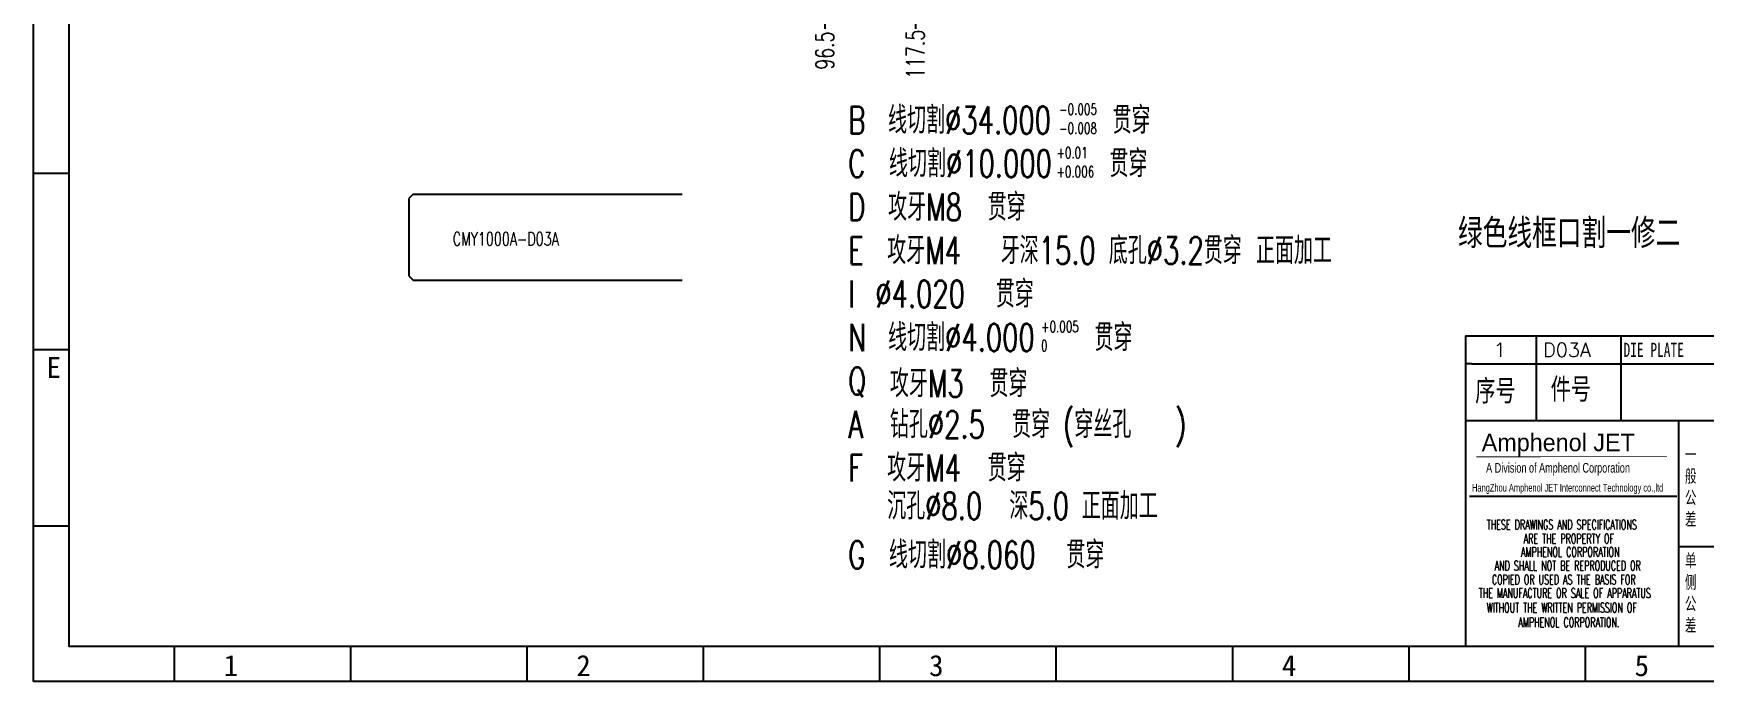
# Model space of a CAD drawing. Header units: millimetres. Extents: x -2852 to 5627, y -2271 to 1849.
# Drawn here: x 2876 to 3263.6, y -1220.9 to -1070.6 of the extents above; entities that cross this region are included whole.
import ezdxf
from ezdxf.enums import TextEntityAlignment as Align

# ---------------------------------------------------------------- set-up
doc = ezdxf.new("R2010")
doc.units = ezdxf.units.MM
doc.header["$PDSIZE"] = 3
doc.layers.add('1', color=7, linetype='Continuous')
doc.layers.add('41', color=1, linetype='Continuous')
doc.styles.add('CH', font='仿宋_GB2312_0.ttf')
doc.styles.add('jet01', font='simplex.shx', dxfattribs={"width": 0.7, "bigfont": 'hztxt.shx'})
doc.styles.add('jet02', font='simplex.shx', dxfattribs={"width": 0.7})
doc.styles.add('SIMPLEX', font='SIMPLEX')
doc.styles.get("Standard").update_dxf_attribs({"font": '仿宋_GB2312_0.ttf', "width": 0.7})
doc.styles.add('TEXTSTYLE_1', font='TRIUMB.TTF')
doc.styles.add('TEXTSTYLE_2', font='TRIUM.TTF')
doc.styles.add('tk', font='', dxfattribs={"width": 0.7})
doc.styles.add('tk 2', font='仿宋_GB2312_0.ttf', dxfattribs={"width": 0.65})
doc.styles.add('tk 4', font='simplex.shx', dxfattribs={"width": 0.65, "bigfont": 'bigfont.shx'})
doc.styles.get('tk').set_extended_font_data('NSimSun')
doc.dimstyles.new('jet02', dxfattribs={"dimtxt": 3.5, "dimasz": 2.1, "dimexe": 1, "dimexo": 0, "dimgap": 0.5, "dimtad": 0, "dimtoh": 1, "dimdec": 3, "dimzin": 9, "dimdsep": 46, "dimtxsty": 'jet02', "dimcen": 0, "dimclrt": 256, "dimazin": 2, "dimtfac": 1, "dimtdec": 3, "dimtofl": 0, "dimtmove": 0, "dimatfit": 1, "dimfxl": 0, "dimarcsym": 0})

# ---------------------------------------------------------------- blocks, each defined once
blk = doc.blocks.new('A3-N')
at = {"layer": '1', "color": 1}
for p, q in [((0, 0), (0, 296.73)), ((5.45, 78.55), (0, 78.55)), ((5.45, 51.27), (0, 51.27)), ((222.45, 49.09), (221.45, 49.09)), ((221.45, 49.09), (221.45, 40.36)), ((222.45, 49.09), (414.55, 49.09)), ((232.36, 49.09), (232.36, 40.36)), ((245.45, 49.09), (245.45, 40.36)), ((5.45, 24), (0, 24)), ((21.82, 0), (21.82, 5.45)), ((49.09, 0), (49.09, 5.45)), ((76.36, 0), (76.36, 5.45)), ((103.64, 0), (103.64, 5.45)), ((130.91, 0), (130.91, 5.45)), ((158.18, 0), (158.18, 5.45)), ((185.45, 0), (185.45, 5.45)), ((212.73, 0), (212.73, 5.45)), ((240, 0), (240, 5.45)), ((1, 0), (0, 0)), ((420, 0), (1, 0))]:
    blk.add_line(p, q, dxfattribs=at)
at = {"layer": '1'}
for p, q in [((221.45, 40.36), (221.45, 5.45)), ((221.45, 40.36), (414.55, 40.36)), ((221.45, 40.36), (414.55, 40.36)), ((254.41, 40.36), (254.41, 5.45)), ((222.08, 28.67), (254.12, 28.67)), ((308.01, 20.84), (254.41, 20.84))]:
    blk.add_line(p, q, dxfattribs=at)
blk.add_lwpolyline([(221.45, 5.45), (414.55, 5.45), (414.55, 291.27), (5.45, 291.27), (5.45, 5.45), (414.55, 5.45)], dxfattribs=at)
at = {"layer": '1', "color": 7, "linetype": 'Continuous', "const_width": 0.123}
blk.add_lwpolyline([(223.11, 34.74), (252.6, 34.76)], dxfattribs=at)
at = {"layer": '1', "color": 1}
blk.add_text('E', height=3.27, dxfattribs=at).set_placement((2.04, 50.18), align=Align.TOP_LEFT)
at = {"layer": '1', "color": 1, "style": 'tk 2', "width": 0.7}
for s, p in [('序号', (222.96, 43.34)), ('件号', (234.62, 43.61))]:
    blk.add_text(s, height=3.273, dxfattribs=at).set_placement(p)
at = {"layer": '1', "color": 7, "linetype": 'Continuous', "style": 'TEXTSTYLE_1'}
blk.add_text('Amphenol JET', height=2.7, dxfattribs=at).set_placement((223.96, 35.61))
at = {"layer": '1', "color": 7, "linetype": 'Continuous'}
for s, height, style, width, p in [('A Division of Amphenol Corporation', 1.5, 'TEXTSTYLE_2', 0.7, (224.64, 32.29)), ('HangZhou Amphenol JET Interconnect Technology co.,ltd ', 1.2, 'TEXTSTYLE_2', 0.6, (222.47, 29.36)), ('THESE DRAWINGS AND SPECIFICATIONS', 1.5, 'tk 4', 0.6, (224.73, 23.52)), ('AMPHENOL CORPORATION', 1.5, 'tk 4', 0.6, (230.04, 19.27)), ('ARE THE PROPERTY OF', 1.5, 'tk 4', 0.6, (230.45, 21.35)), ('AND SHALL NOT BE REPRODUCED OR', 1.5, 'tk 4', 0.6, (225.95, 17.17)), ('COPIED OR USED AS THE BASIS FOR', 1.5, 'tk 4', 0.6, (225.54, 15.02)), ('THE MANUFACTURE OR SALE OF APPARATUS', 1.5, 'tk 4', 0.6, (223.5, 12.92)), ('WITHOUT THE WRITTEN PERMISSION OF', 1.5, 'tk 4', 0.6, (224.73, 10.67)), ('AMPHENOL CORPORATION.', 1.5, 'tk 4', 0.6, (229.63, 8.4))]:
    blk.add_text(s, height=height, dxfattribs=dict(at, style=style, width=width)).set_placement(p)
at = {"layer": '1', "color": 1}
for s, p in [('1', (30.53, 4.11)), ('2', (85.08, 4.11)), ('3', (139.62, 4.11)), ('4', (194.17, 4.11)), ('5', (248.72, 4.11))]:
    blk.add_text(s, height=3.27, dxfattribs=at).set_placement(p, align=Align.TOP_CENTER)
at = {"layer": '1', "ltscale": 0.05, "char_height": 2, "width": 2.5195, "attachment_point": 1, "style": 'tk 2'}
for s, insert in [('一般公差', (255.39, 36.11)), ('单侧公差', (255.39, 19.71))]:
    blk.add_mtext(s, dxfattribs=dict(at, insert=insert))
at = {"layer": '1', "style": 'tk 2', "width": 0.7}
for tag, p in [('PATR-NO1', (309.84, 32.96)), ('TITLE', (365.74, 30.9)), ('PATR-NO2', (309.84, 27.81)), ('DWG-NO:', (366.54, 18.14))]:
    blk.add_attdef(tag, p, '', height=3.27, dxfattribs=at)
at = {"layer": '1', "color": 1, "style": 'tk 2', "width": 0.7}
for tag, p in [('DRAW', (314.55, 7.27)), ('DATE', (334.72, 7.32))]:
    blk.add_attdef(tag, p, '', height=3.49, dxfattribs=at)
at = {"layer": '1', "style": 'tk 2', "width": 0.7}
for tag, p in [('SCALE', (376.55, 8.73)), ('SHEET', (386.6, 8.72)), ('REV', (397.38, 8.73))]:
    blk.add_attdef(tag, text='', height=2.18, dxfattribs=at).set_placement(p, align=Align.MIDDLE_LEFT)
blk = doc.blocks.new('FB3')
at = {"layer": '1', "color": 1}
for p, q in [((0, 4.36), (193.09, 4.36)), ((0, 4.36), (0, 0)), ((10.91, 4.36), (10.91, 0)), ((24, 4.36), (24, 0)), ((68.73, 4.36), (68.73, 0)), ((80.73, 4.36), (80.73, 0)), ((101.45, 4.36), (101.45, 0)), ((122.18, 4.36), (122.18, 0)), ((171.27, 0), (171.27, 4.36))]:
    blk.add_line(p, q, dxfattribs=at)
at = {"layer": '1'}
for tag, style, p in [('ITEM', 'SIMPLEX', (4.36, 2.18)), ('PARTNO', 'SIMPLEX', (12, 2.18)), ('QTY', 'SIMPLEX', (74.18, 2.18)), ('MATL', 'CH', (81.72, 2.18)), ('FINISH', 'SIMPLEX', (104.17, 2.18)), ('SPEC', 'SIMPLEX', (130.91, 2.18)), ('REMARK', 'SIMPLEX', (174.06, 2.18))]:
    blk.add_attdef(tag, text='', height=2.18, dxfattribs=dict(at, style=style)).set_placement(p, align=Align.MIDDLE_LEFT)
at = {"layer": '1', "style": 'tk', "width": 0.7}
blk.add_attdef('DIE', text='', height=2.18, dxfattribs=at).set_placement((24.43, 2.18), align=Align.MIDDLE_LEFT)
blk = doc.blocks.new('*D4890')
at = {"layer": '41', "ltscale": 0.05}
blk.add_line((259.71, 2175.26), (259.71, 2161.51), dxfattribs=at)
at = {"layer": 'Defpoints', "color": 0, "ltscale": 0.05}
for p in [(163.21, 2345.26), (259.71, 2175.26), (259.71, 2161.51)]:
    blk.add_point(p, dxfattribs=at)
at = {"layer": '41', "ltscale": 0.05, "insert": (259.71, 2156.43), "char_height": 4.2, "attachment_point": 5, "rotation": 90, "style": 'jet02'}
blk.add_mtext('96.5', dxfattribs=at)
blk = doc.blocks.new('*D4891')
at = {"layer": '41', "ltscale": 0.05}
blk.add_line((280.71, 2175.26), (280.71, 2161.51), dxfattribs=at)
at = {"layer": 'Defpoints', "color": 0, "ltscale": 0.05}
for p in [(163.21, 2345.26), (280.71, 2175.26), (280.71, 2161.51)]:
    blk.add_point(p, dxfattribs=at)
at = {"layer": '41', "ltscale": 0.05, "insert": (280.71, 2155.59), "char_height": 4.2, "attachment_point": 5, "rotation": 90, "style": 'jet02'}
blk.add_mtext('117.5', dxfattribs=at)

msp = doc.modelspace()

# ---------------------------------------------------------------- linework, layer by layer
at = {"layer": '1', "ltscale": 0.05}
for p, q in [((2964.0659, -1107.8311), (2963.0659, -1108.8311)), ((2964.0659, -1107.8311), (3026.44, -1107.8311)), ((2963.0659, -1108.8311), (2963.0659, -1126.8311)), ((2963.0659, -1126.8311), (2964.0659, -1127.8311)), ((2964.0659, -1127.8311), (3026.44, -1127.8311))]:
    msp.add_line(p, q, dxfattribs=at)

# ---------------------------------------------------------------- block references
at = {"layer": '1', "ltscale": 0.05, "xscale": 1.5, "yscale": 1.5, "zscale": 1.5}
msp.add_blockref('A3-N', (2875.9942, -1220.8642), dxfattribs=at)
msp.add_blockref('FB3', (3208.176, -1147.2278), dxfattribs=at).add_auto_attribs({'PARTNO': 'D03A', 'ITEM': '1', 'DIE': 'DIE PLATE', 'QTY': '1', 'MATL': 'XW-42', 'FINISH': 'HRC60', 'SPEC': '270*170*20'})

# ---------------------------------------------------------------- texts
at = {"layer": '1', "ltscale": 0.05, "style": 'jet01', "width": 0.7}
msp.add_text('CMY1000A-D03A', height=3.083124, dxfattribs=at).set_placement((2973.2656, -1119.7871))
at = {"layer": '41', "ltscale": 0.05, "style": 'jet01', "width": 0.7}
for s, height, p in [('B', 6.3, (3064.9891, -1093.8406)), ('线切割%%c34.000', 6.3, (3074.2291, -1093.8406)), ('-0.005', 2.52, (3113.9191, -1089.4306)), ('贯穿', 6.3, (3126.3091, -1093.8406)), ('-0.008', 2.52, (3113.9191, -1093.8406)), ('线切割%%c10.000', 6.3, (3074.4391, -1103.9206)), ('+0.01', 2.52, (3113.2891, -1099.5106)), ('贯穿', 6.3, (3125.5951, -1103.9206)), ('C', 6.3, (3064.9891, -1103.9206)), ('+0.006', 2.52, (3113.2891, -1103.9206)), ('D', 6.3, (3064.9891, -1114.0006)), ('攻牙M8', 6.3, (3074.2291, -1114.0006)), ('贯穿', 6.3, (3097.3291, -1114.0006)), ('E', 6.3, (3064.9891, -1124.0806)), ('攻牙M4', 6.3, (3074.0191, -1124.0806)), (' 牙深15.0 底孔%%c3.2贯穿', 6.3, (3097.3291, -1124.0806)), ('正面加工', 6.3, (3159.5602, -1124.0806)), ('I', 6.3, (3064.9891, -1134.1606)), ('%%c4.020', 6.3, (3071.2891, -1134.1606)), ('贯穿', 6.3, (3099.2191, -1134.1606)), ('N', 6.3, (3064.9891, -1144.2406)), ('线切割%%c4.000', 6.3, (3074.2291, -1144.2406)), ('+0.005', 2.52, (3109.7191, -1139.8306)), ('贯穿', 6.3, (3122.1091, -1144.2406)), ('0', 2.52, (3109.7191, -1144.2406)), ('Q', 6.3, (3064.9891, -1154.3206)), ('攻牙M3', 6.3, (3074.6491, -1154.9206)), ('贯穿', 6.3, (3097.7491, -1154.9206)), ('A', 6.3, (3064.9891, -1164.4006)), ('钻孔%%c2.5', 6.3, (3074.6491, -1164.4006)), ('贯穿', 6.3, (3102.9991, -1164.4006)), ('(穿丝孔   )', 6.3, (3114.7955, -1164.4006)), ('F', 6.3, (3064.9891, -1174.4806)), ('攻牙M4', 6.3, (3074.0191, -1174.4806)), ('贯穿', 6.3, (3097.3291, -1174.4806)), ('沉孔%%c8.0', 6.3, (3074.0191, -1183.3006)), ('深5.0', 6.3, (3102.3691, -1183.3006)), ('正面加工', 6.3, (3119.1691, -1183.3006)), ('G', 6.3, (3064.9891, -1194.6406)), ('线切割%%c8.060', 6.3, (3074.4391, -1194.6406)), ('贯穿', 6.3, (3115.5991, -1194.6406))]:
    msp.add_text(s, height=height, dxfattribs=at).set_placement(p)
at = {"layer": '41', "color": 3, "ltscale": 0.05, "insert": (3206.4436, -1117.0326), "char_height": 6, "attachment_point": 4, "style": 'jet02'}
msp.add_mtext('{\\fSimSun|b0|i0|c134|p54;绿色线框口割一修二}', dxfattribs=at)

# ---------------------------------------------------------------- dimensions: what is measured, and where the dimension line sits
at = {"layer": '41', "ltscale": 0.05}
for feature_location, picture, middle in [((3059.5659, -1055.7575), '*D4890', (3059.5659, -1074.582)), ((3080.5659, -1055.7575), '*D4891', (3080.5659, -1075.422))]:
    dim = msp.add_ordinate_dim(feature_location=feature_location, offset=(0, -13.7445), dtype=1, origin=(2963.0659, -885.7575), dimstyle='jet02', override={"dimscale": 1.2, "dimtoh": 0, "dimdec": 1, "dimzin": 1, "dimclrd": 256, "dimclre": 256, "dimadec": 1, "dimazin": 0, "dimatfit": 3, "dimlwd": 65535, "dimlwe": 65535}, dxfattribs=at)
    dim.commit()
    dim.dimension.update_dxf_attribs({"geometry": picture, "text_midpoint": middle, "insert": (2799.8548, -3231.0141)})

doc.saveas('drawing.dxf')
